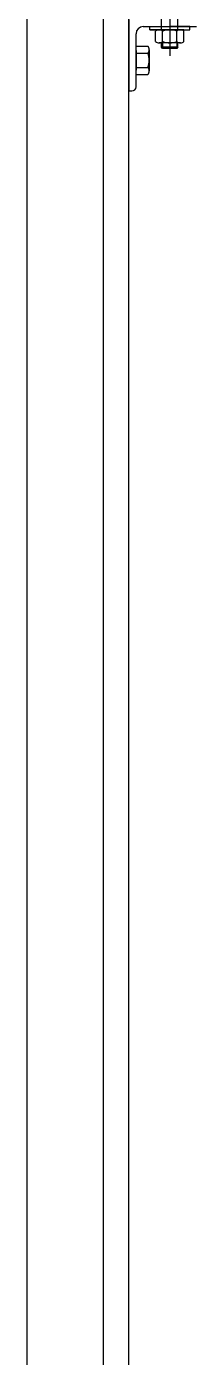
# Model space of a CAD drawing. Header units: millimetres. Extents: x -35961 to -35580, y 154458 to 154764.
# Drawn here: x -35809.895 to -35809.729, y 154632.44 to 154633.744 of the extents above; entities that cross this region are included whole.
import ezdxf

# ---------------------------------------------------------------- set-up
doc = ezdxf.new("R2010")
doc.units = ezdxf.units.MM
doc.header["$MEASUREMENT"] = 0
for name, color, linetype in [('CONTORNO', 7, 'ByBlock'), ('COTAS', 7, 'ByBlock'), ('EJES', 7, 'ByBlock'), ('OLCULTA', 7, 'ByBlock')]:
    doc.layers.add(name, color=color, linetype=linetype)

msp = doc.modelspace()

# ---------------------------------------------------------------- linework, layer by layer
at = {"layer": 'CONTORNO'}
for p, q in [((-35809.8201, 154630.451, 0), (-35809.8201, 154633.839, 0)), ((-35809.8951, 154633.7958, 0), (-35809.8951, 154630.281, 0)), ((-35809.7951, 154630.451, 0), (-35809.7951, 154633.801, 0))]:
    msp.add_line(p, q, dxfattribs=at)
at = {"layer": 'COTAS'}
for p, q in [((-35809.7951, 154633.751, 0), (-35809.7951, 154633.681, 0)), ((-35809.7881, 154633.685, 0), (-35809.7881, 154633.737, 0)), ((-35809.7811, 154633.744, 0), (-35809.7291, 154633.744, 0)), ((-35809.7413, 154633.741, 0), (-35809.769, 154633.741, 0)), ((-35809.7413, 154633.741, 0), (-35809.769, 154633.741, 0)), ((-35809.769, 154633.7295, 0), (-35809.769, 154633.7395, 0)), ((-35809.7447, 154633.741, 0), (-35809.7655, 154633.741, 0)), ((-35809.7621, 154633.7295, 0), (-35809.7621, 154633.7395, 0)), ((-35809.7482, 154633.7295, 0), (-35809.7482, 154633.7395, 0)), ((-35809.7413, 154633.7295, 0), (-35809.7413, 154633.7395, 0)), ((-35809.7881, 154633.7248, 0), (-35809.7766, 154633.7248, 0)), ((-35809.7881, 154633.6971, 0), (-35809.7881, 154633.7248, 0)), ((-35809.7447, 154633.728, 0), (-35809.7655, 154633.728, 0)), ((-35809.7631, 154633.7237, 0), (-35809.7631, 154633.728, 0)), ((-35809.7471, 154633.7237, 0), (-35809.7631, 154633.7237, 0)), ((-35809.7621, 154633.7226, 0), (-35809.7631, 154633.7237, 0)), ((-35809.7621, 154633.7295, 0), (-35809.7621, 154633.7226, 0)), ((-35809.7482, 154633.7295, 0), (-35809.7482, 154633.7226, 0)), ((-35809.7471, 154633.7237, 0), (-35809.7482, 154633.7226, 0)), ((-35809.7471, 154633.7237, 0), (-35809.7471, 154633.728, 0)), ((-35809.7881, 154633.7207, 0), (-35809.7881, 154633.7013, 0)), ((-35809.7881, 154633.7179, 0), (-35809.7766, 154633.7179, 0)), ((-35809.7751, 154633.7006, 0), (-35809.7751, 154633.7214, 0)), ((-35809.7482, 154633.7226, 0), (-35809.7621, 154633.7226, 0)), ((-35809.7881, 154633.7041, 0), (-35809.7766, 154633.7041, 0)), ((-35809.7881, 154633.6971, 0), (-35809.7766, 154633.6971, 0)), ((-35809.7951, 154633.681, 0), (-35809.7921, 154633.681, 0))]:
    msp.add_line(p, q, dxfattribs=at)
for centre, radius, start, end in [((-35809.7811, 154633.737, 0), 0.007, 90, 180), ((-35809.7655, 154633.7362, 0), 0.00475, 43.1542, 136.8458), ((-35809.7551, 154633.7243, 0), 0.0167, 65.5563, 114.4437), ((-35809.7447, 154633.7362, 0), 0.00475, 43.1542, 136.8458), ((-35809.7799, 154633.7214, 0), 0.00475, 313.1542, 46.8458), ((-35809.7655, 154633.7327, 0), 0.00475, 223.1542, 316.8458), ((-35809.7551, 154633.7447, 0), 0.0167, 245.5563, 294.4437), ((-35809.7447, 154633.7327, 0), 0.00475, 223.1542, 316.8458), ((-35809.7919, 154633.711, 0), 0.0167, 335.5563, 24.4437), ((-35809.7799, 154633.7006, 0), 0.00475, 313.1542, 46.8458), ((-35809.7921, 154633.685, 0), 0.004, 270, 0)]:
    msp.add_arc(centre, radius, start, end, dxfattribs=at)
at = {"layer": 'EJES'}
for p, q in [((-35809.7551, 154633.8274, 0), (-35809.7551, 154633.7153, 0)), ((-35809.7748, 154633.741, 0), (-35809.7748, 154633.744, 0)), ((-35809.7748, 154633.744, 0), (-35809.7551, 154633.744, 0)), ((-35809.7748, 154633.741, 0), (-35809.7355, 154633.741, 0)), ((-35809.769, 154633.741, 0), (-35809.7748, 154633.741, 0)), ((-35809.7355, 154633.744, 0), (-35809.7551, 154633.744, 0)), ((-35809.7413, 154633.741, 0), (-35809.7355, 154633.741, 0)), ((-35809.7355, 154633.741, 0), (-35809.7355, 154633.744, 0))]:
    msp.add_line(p, q, dxfattribs=at)
at = {"layer": 'OLCULTA'}
for p, q in [((-35809.7631, 154633.741, 0), (-35809.7631, 154633.804, 0)), ((-35809.7471, 154633.741, 0), (-35809.7471, 154633.804, 0))]:
    msp.add_line(p, q, dxfattribs=at)

doc.saveas('drawing.dxf')
